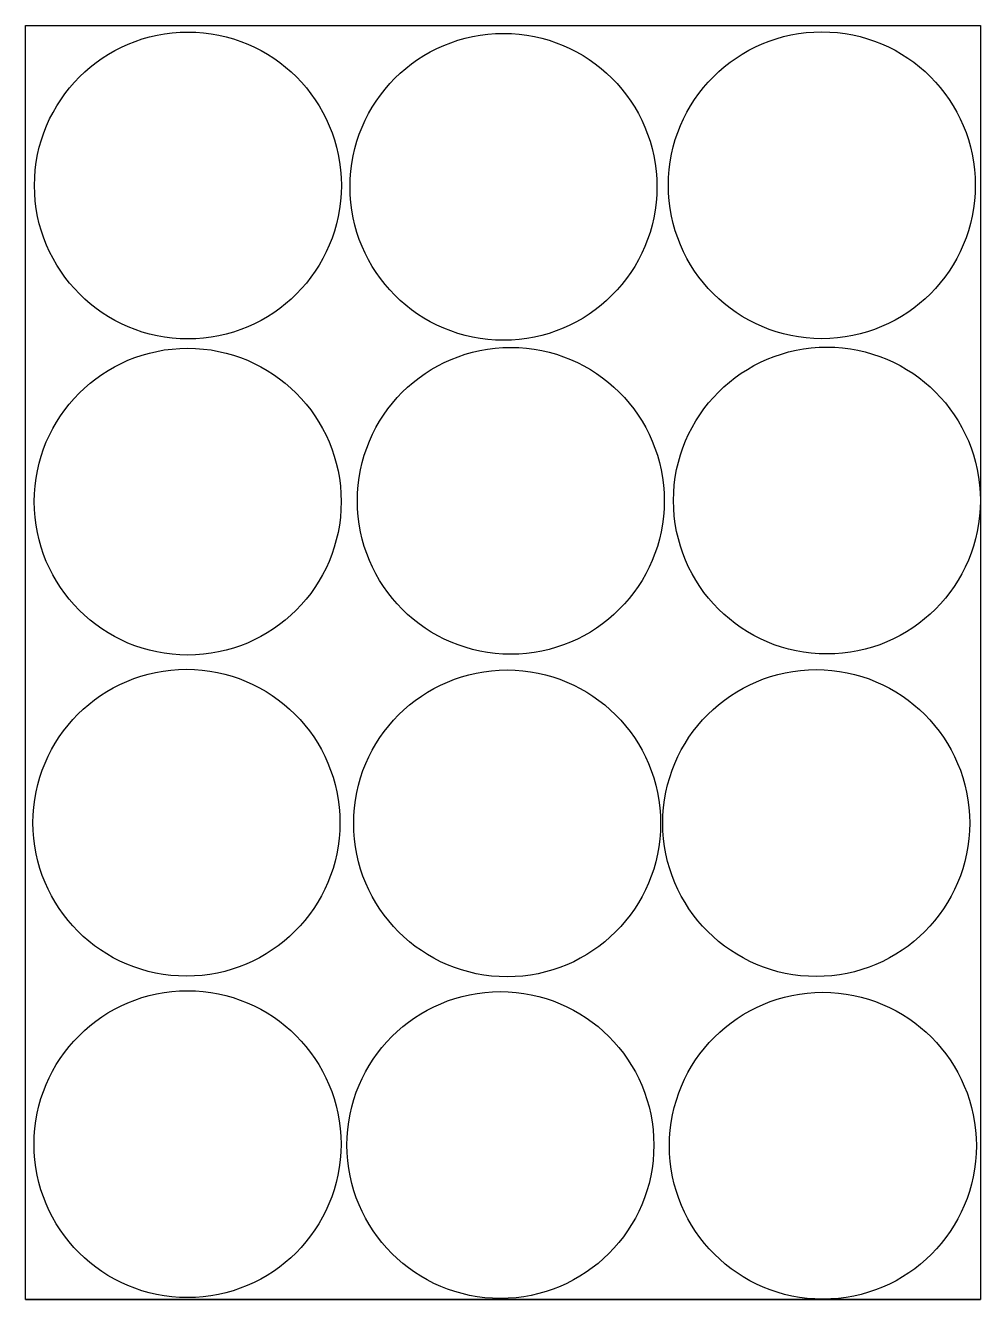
# Model space of a CAD drawing. Header units: inches. Extents: x 19.1 to 31.3, y 8.7 to 25.
import ezdxf

# ---------------------------------------------------------------- set-up
doc = ezdxf.new("R2010")
doc.units = ezdxf.units.IN
doc.header["$MEASUREMENT"] = 0
doc.layers.add('Layer1', color=3, linetype='Continuous')
picture_1 = doc.add_image_def('image1.png', size_in_pixel=(1499, 2000))

msp = doc.modelspace()

# ---------------------------------------------------------------- linework, layer by layer
at = {"layer": 'Layer1'}
msp.add_line((19.106, 8.699), (31.304, 8.699), dxfattribs=at)
for centre in [(21.181, 22.93), (25.211, 22.913), (29.278, 22.933), (21.178, 18.891), (25.305, 18.902), (29.343, 18.905), (21.162, 14.789), (25.258, 14.781), (29.206, 14.785), (21.176, 10.683), (25.172, 10.672), (29.291, 10.663)]:
    msp.add_circle(centre, 1.96, dxfattribs=at)

# ---------------------------------------------------------------- pictures from other files: only their frames are drawn
image = msp.add_image(picture_1, insert=(19.106, 8.699), size_in_units=(12.198, 16.275), dxfattribs=at)
image.dxf.flags = 7

doc.saveas('drawing.dxf')
